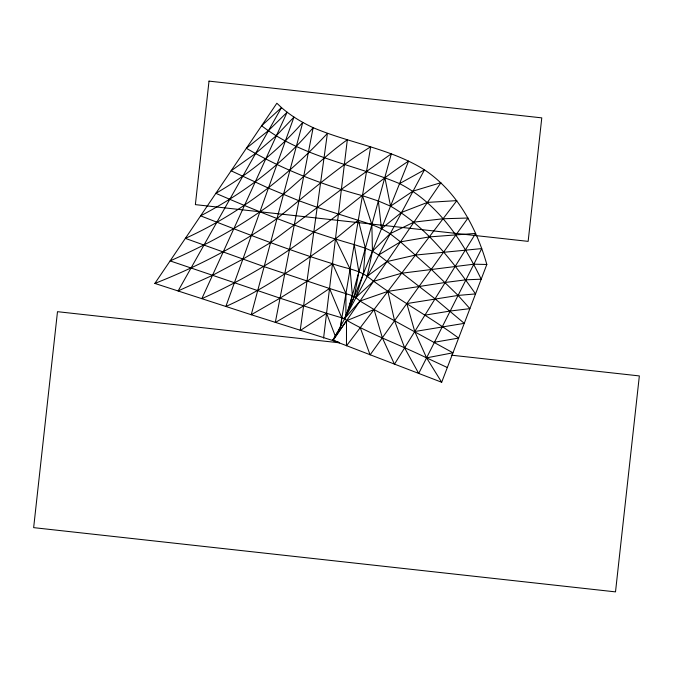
<?xml version="1.0" encoding="UTF-8"?>
<svg xmlns="http://www.w3.org/2000/svg" width="673" height="673" viewBox="0 0 673 673"><rect width="100%" height="100%" fill="white"/><g stroke="black" fill="none" stroke-linecap="round" stroke-linejoin="round"><path stroke-width="1.01" d="M345.888 315.957L345.947 293.487L332.496 263.698C287.775 249.919 244.19 232.808 200.613 215.856C243.037 193.597 282.298 164.54 313.155 127.668C349.682 143.231 390.39 148.506 424.47 169.832C457.034 191.527 476.349 227.634 486.831 264.472L441.681 382.256L333.026 340.479L424.47 169.832L399.569 183.62C353.628 164.363 302.026 156.902 261.612 125.758L281.491 107.587C290.938 115.865 301.815 122.343 313.155 127.668L275.291 322.527L303.582 305.929L329.526 288.49L354.351 296.305L360.005 301.033L374.07 309.521L452.971 352.803L426.581 357.859C399.341 344.542 370.318 334.262 344.248 318.867L354.351 296.305L358.869 271.816L354.2 244.585C306.795 231.184 261.015 212.87 215.865 193.328C248.404 174.5 277.983 150.744 302.757 122.427L251.248 314.728L339.385 342.624L337.047 341.691M354.2 244.585L365.363 248.211L372.438 251.231L378.63 255L400.477 241.851L429.256 236.921L475.66 233.413L394.462 364.219L382.331 337.796L374.07 309.521L346.511 320.752L346.469 345.821L456.849 200.621L427.456 202.405L401.545 212.416L381.482 228.694L371.858 224.605L317.193 207.334L298.955 200.739L268.426 188.112L231.117 170.807L255.647 153.427L276.468 135.534L293.966 117.102L225.859 306.467L154.857 283.426L276.864 103.23L281.491 107.587L178.109 290.946L212.491 275.35L242.886 259.13L270.563 242.617L341.396 189.332L391.341 153.797L348.042 311.153M341.11 325.143L341.825 317.942L329.526 288.49L264.127 266.651L185.361 238.377C239.596 213.795 287.026 176.856 327.398 133.397L300.183 330.578L326.565 313.273L344.862 318.75M323.595 338.065L347.327 139.757C316.428 161.671 291.67 191.006 259.913 211.785C231.832 231.344 201.378 247.109 170.109 260.897L280.018 298.173L326.565 313.273L335.474 336.567M340.109 328.13L370.688 146.781C337.165 167.627 307.603 193.824 277.007 218.582C239.1 245.107 197.87 266.483 154.857 283.426M349.834 307.569L408.612 161.083C375.484 182.644 346.654 209.993 313.786 231.983C279.253 258.642 241.666 280.868 201.833 298.652L287.135 112.231L268.569 130.503L246.36 148.279C282.61 169.503 321.972 184.696 362.444 195.683L371.858 224.605L372.438 251.231L367.172 276.292C396.212 298.93 429.063 316.108 458.616 338.082L434.455 342.246M346.486 314.939L352.374 295.413L350.078 269.04L335.465 238.907L358.322 220.138L365.363 248.211L363.395 273.768L355.706 297.575L373.498 281.306L401.663 273.221L473.842 264.195L486.831 264.472M336.264 341.371L332.79 340.159L337.484 332.168M338.527 330.384L339.571 328.609M333.026 340.479L440.95 182.677L413.012 191.124L390.525 206.157L378.352 201L362.444 195.683M332.79 340.159L346.511 320.752M344.248 318.867L360.005 301.033L387.867 291.367L445.215 282.467L465.968 279.808L481.187 279.194C462.898 241.363 437.997 203.238 399.569 183.62M372.438 251.231L390.088 233.708L413.962 222.124L443.053 218.767L468.013 218.018L370.091 354.907L360.265 327.675M335.465 238.907C300.394 263.673 265.271 288.978 225.859 306.467L251.248 314.728L280.018 298.173L306.981 281.28L332.496 263.698C343.886 268.14 356.968 269.15 367.172 276.292L386.983 261.578L415.46 255.067L481.725 248.589L418.707 373.465L404.616 347.865L394.571 320.685L387.867 291.367M384.847 177.403L390.525 206.157C426.16 226.751 452.206 260.712 475.542 293.916L458.094 295.422L406.812 303.573L414.761 331.511L464.261 323.36L435.061 298.812L378.63 255M424.915 315.166L450.212 311.027L469.897 308.638L458.094 295.422L431.292 269.351L400.477 241.851L390.088 233.708L381.482 228.694L378.352 201M339.545 342.826L57.491 311.683L33.65 527.64L615.509 591.878L639.35 375.921L451.314 355.167M414.761 331.511L426.581 357.859L447.326 367.525M426.581 357.859L441.681 382.256M209.009 81.122L195.372 204.634L528.145 241.371L541.782 117.868L209.009 81.122"/></g></svg>
